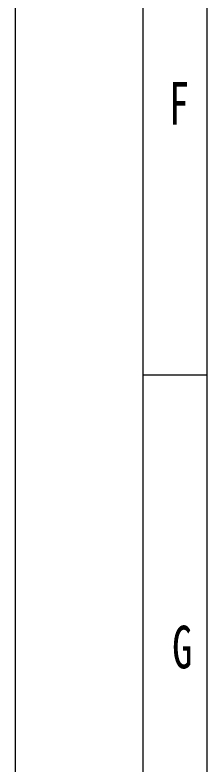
# Model space of a CAD drawing. Header units: millimetres. Extents: x 0 to 297, y 0 to 210.
# Drawn here: x 0 to 9, y 35.19 to 70.38 of the extents above; entities that cross this region are included whole.
import ezdxf

# ---------------------------------------------------------------- set-up
doc = ezdxf.new("R2010")
doc.units = ezdxf.units.MM
doc.layers.add('1', color=7, linetype='Continuous', true_color=0xffffff)
doc.styles.add('宋体', font='')
doc.styles.get('宋体').set_extended_font_data('宋体')

msp = doc.modelspace()

# ---------------------------------------------------------------- linework, layer by layer
at = {"layer": '1', "color": 7, "linetype": 'Continuous', "lineweight": 13}
msp.add_line((0.00002, 209.80001), (0.00002, 0.00001), dxfattribs=at)
at = {"layer": '1', "color": 6, "linetype": 'Continuous', "lineweight": 18}
msp.add_line((6.00002, 207.80001), (6.00002, 2.00001), dxfattribs=at)
at = {"layer": '1', "color": 7, "linetype": 'Continuous', "lineweight": 18}
msp.add_line((9.00002, 204.80001), (9.00002, 5.00001), dxfattribs=at)
at = {"layer": '1', "color": 80, "linetype": 'Continuous', "lineweight": 18}
msp.add_line((6.00002, 53.50001), (9.00002, 53.50001), dxfattribs=at)

# ---------------------------------------------------------------- texts
at = {"layer": '1', "color": 80, "lineweight": 18, "style": '宋体', "width": 0.7}
for s, p in [('F', (7.21167, 65.22521)), ('G', (7.3645, 39.7232))]:
    msp.add_text(s, height=2, dxfattribs=at).set_placement(p)

doc.saveas('drawing.dxf')
